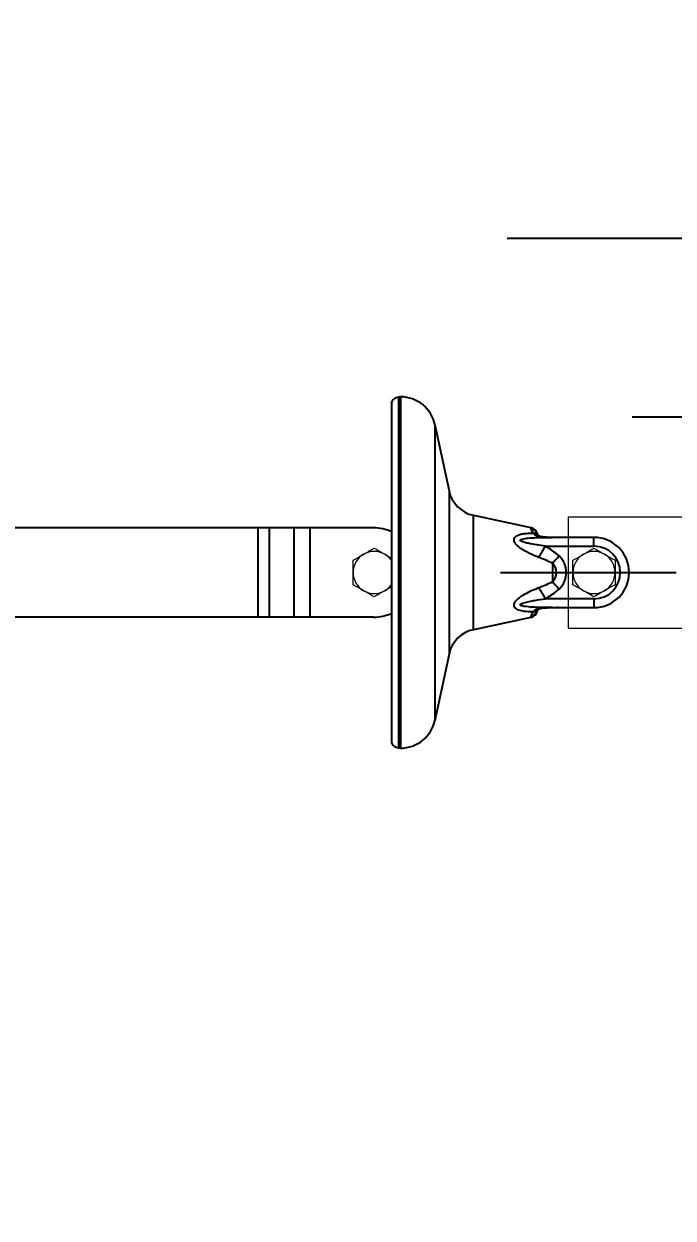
# Model space of a CAD drawing. Header units: millimetres. Extents: x -37020 to 35906, y -101 to 52234.
# Drawn here: x -51.948 to -51.579, y 399.594 to 400.274 of the extents above; entities that cross this region are included whole.
import ezdxf

# ---------------------------------------------------------------- set-up
doc = ezdxf.new("R2010")
doc.units = ezdxf.units.MM
doc.header["$PDMODE"] = 35
doc.header["$PDSIZE"] = 1
doc.linetypes.add('CENTER2', pattern=[28.575, 19.05, -3.175, 3.175, -3.175])
for name, color, linetype in [('0_EJES', 1, 'CENTER2'), ('DIBUJO', 5, 'Continuous'), ('GE-Cotas', 1, 'Continuous'), ('M0_EQUIPOS', 2, 'Continuous'), ('M2_PLBULONES', 2, 'Continuous')]:
    doc.layers.add(name, color=color, linetype=linetype)
doc.styles.add('Romans', font='romans.shx', dxfattribs={"width": 0.8})
doc.dimstyles.new('COTAS GENERAL', dxfattribs={"dimscale": 0.1, "dimtxt": 2.5, "dimasz": 2.5, "dimexe": 1, "dimexo": 1, "dimgap": 1.25, "dimtad": 1, "dimzin": 1, "dimdsep": 46, "dimtxsty": 'Romans', "dimcen": 1, "dimclrd": 2, "dimclre": 1, "dimclrt": 3, "dimaunit": 1, "dimadec": 3, "dimazin": 0, "dimtfac": 1, "dimtix": 1, "dimtmove": 0, "dimatfit": 0, "dimfxl": 1, "dimtolj": 1, "dimarcsym": 0})

# ---------------------------------------------------------------- blocks, each defined once
blk = doc.blocks.new('A$C1BC9721A')
at = {"layer": '0_EJES'}
for p, q in [((310.78, 63.5), (310.78, 0)), ((60.78, 53.24), (60.78, 10.26)), ((560.78, 53.24), (560.78, 10.26)), ((694.33, 31.75), (0, 31.75))]:
    blk.add_line(p, q, dxfattribs=at)
at = {"layer": 'M0_EQUIPOS', "color": 6, "linetype": 'Continuous', "lineweight": 15}
for p, q in [((30.78, 0), (30.78, 63.5)), ((655.78, 63.5), (30.78, 63.5)), ((37.52, 63.5), (37.52, 57.1)), ((97.96, 57.1), (97.96, 63.5)), ((99.24, 0), (99.24, 63.5)), ((522.32, 0), (522.32, 63.5)), ((523.6, 57.1), (523.6, 63.5)), ((584.05, 63.5), (584.05, 57.1)), ((590.78, 0), (590.78, 63.5)), ((655.78, 0), (655.78, 63.5)), ((97.96, 57.1), (37.52, 57.1)), ((523.6, 57.1), (584.05, 57.1)), ((655.78, 0), (30.78, 0)), ((37.52, 0), (37.52, 6.4)), ((97.96, 6.4), (37.52, 6.4)), ((97.96, 6.4), (97.96, 0)), ((523.6, 6.4), (523.6, 0)), ((523.6, 6.4), (584.05, 6.4)), ((584.05, 0), (584.05, 6.4))]:
    blk.add_line(p, q, dxfattribs=at)
at = {"layer": 'M2_PLBULONES', "linetype": 'Continuous'}
for p, q in [((53.85, 43.75), (46.92, 31.75)), ((67.71, 43.75), (53.85, 43.75)), ((74.64, 31.75), (67.71, 43.75)), ((546.92, 31.75), (553.85, 43.75)), ((553.85, 43.75), (567.71, 43.75)), ((567.71, 43.75), (574.64, 31.75)), ((46.92, 31.75), (53.85, 19.75)), ((67.71, 19.75), (74.64, 31.75)), ((553.85, 19.75), (546.92, 31.75)), ((574.64, 31.75), (567.71, 19.75)), ((53.85, 19.75), (67.71, 19.75)), ((567.71, 19.75), (553.85, 19.75))]:
    blk.add_line(p, q, dxfattribs=at)
for centre in [(60.78, 31.75), (560.78, 31.75)]:
    blk.add_circle(centre, 12, dxfattribs=at)
blk = doc.blocks.new('*D317')
at = {"layer": 'Defpoints', "color": 0, "transparency": 16777216}
for p in [(-55.75341, 400.21937), (-56.81508, 399.96187), (-51.29363, 394.16212)]:
    blk.add_point(p, dxfattribs=at)
at = {"layer": 'GE-Cotas', "color": 1, "lineweight": -2, "transparency": 16777216}
for p, q in [((-56.15341, 399.96187), (-55.95341, 400.21937)), ((-55.95341, 400.21937), (-54.98585, 400.21937)), ((-56.76508, 399.96187), (-56.15341, 399.96187))]:
    blk.add_line(p, q, dxfattribs=at)
at = {"layer": 'GE-Cotas', "color": 3, "linetype": 'Continuous', "transparency": 16777216, "insert": (-55.33838, 400.34437), "char_height": 0.125, "attachment_point": 5, "style": 'Romans'}
blk.add_mtext('\\A1;{\\Fsimplex|c0;+ ~}5800', dxfattribs=at)
blk = doc.blocks.new('RIENDA RB')
at = {"layer": '0_EJES'}
blk.add_line((-379.79, 0), (379.79, 0), dxfattribs=at)

msp = doc.modelspace()

# ---------------------------------------------------------------- linework, layer by layer
at = {"layer": 'M0_EQUIPOS', "color": 1}
for p, q in [((-51.7349, 400.06187), (-51.73398, 400.06187)), ((-51.73398, 400.06187), (-51.73398, 399.86187)), ((-51.71441, 400.04602), (-51.71441, 399.87771)), ((-51.7064, 400.0083), (-51.7064, 399.91543)), ((-51.69254, 399.99443), (-51.65993, 399.98749)), ((-51.69254, 399.9293), (-51.69254, 399.99443)), ((-51.81515, 399.98727), (-52.04858, 399.98727)), ((-51.81515, 399.98727), (-51.81515, 399.93647)), ((-51.80881, 399.98727), (-51.81515, 399.98727)), ((-51.80881, 399.98727), (-51.80881, 399.93647)), ((-51.79467, 399.98727), (-51.80881, 399.98727)), ((-51.78565, 399.98727), (-51.79467, 399.98727)), ((-51.79467, 399.98727), (-51.79467, 399.93647)), ((-51.78565, 399.98727), (-51.78565, 399.93647)), ((-51.74938, 399.98727), (-51.78565, 399.98727)), ((-51.65993, 399.98749), (-51.65993, 399.98688)), ((-51.65158, 399.97687), (-51.62398, 399.97687)), ((-51.65073, 399.98208), (-51.64855, 399.98198)), ((-51.65073, 399.98208), (-51.65073, 399.98203)), ((-51.65073, 399.98203), (-51.64855, 399.98196)), ((-51.65072, 399.98209), (-51.64855, 399.98198)), ((-51.64855, 399.98198), (-51.64769, 399.98194)), ((-51.64855, 399.98197), (-51.64855, 399.98196)), ((-51.64855, 399.98196), (-51.64416, 399.98187)), ((-51.62398, 399.98187), (-51.64771, 399.98187)), ((-51.62398, 399.97687), (-51.62398, 399.98187)), ((-51.6476, 399.9672), (-51.6476, 399.95654)), ((-51.62398, 399.94687), (-51.65158, 399.94687)), ((-51.62398, 399.94687), (-51.62398, 399.94187)), ((-51.81515, 399.93647), (-52.04858, 399.93647)), ((-51.80881, 399.93647), (-51.81515, 399.93647)), ((-51.79467, 399.93647), (-51.80881, 399.93647)), ((-51.78565, 399.93647), (-51.79467, 399.93647)), ((-51.74938, 399.93647), (-51.78565, 399.93647)), ((-51.65993, 399.93624), (-51.69254, 399.9293)), ((-51.65993, 399.93685), (-51.65993, 399.93624)), ((-51.64855, 399.94178), (-51.65073, 399.9417)), ((-51.65073, 399.9417), (-51.65073, 399.94166)), ((-51.64416, 399.94187), (-51.64855, 399.94178)), ((-51.64855, 399.94178), (-51.64855, 399.94176)), ((-51.64771, 399.94187), (-51.62398, 399.94187)), ((-51.7064, 399.91543), (-51.71441, 399.87771)), ((-51.73398, 399.86187), (-51.7349, 399.86187))]:
    msp.add_line(p, q, dxfattribs=at)
at = {"layer": 'M0_EQUIPOS', "color": 8}
for p, q in [((-51.71441, 400.04602), (-51.7064, 400.0083)), ((-51.60224, 400.05049), (-50.98502, 400.05049))]:
    msp.add_line(p, q, dxfattribs=at)
at = {"layer": 'M0_EQUIPOS', "color": 1, "flags": 128}
for points in [[(-51.65533, 399.97062), (-51.65489, 399.97136), (-51.65443, 399.97212), (-51.65397, 399.97289), (-51.6535, 399.97367), (-51.65303, 399.97446), (-51.65255, 399.97526), (-51.65207, 399.97606), (-51.65158, 399.97687)], [(-51.6476, 399.9672), (-51.64714, 399.96769), (-51.64668, 399.9682), (-51.64621, 399.9687), (-51.64574, 399.96921), (-51.64527, 399.96973), (-51.6448, 399.97024), (-51.64432, 399.97076), (-51.64385, 399.97128)], [(-51.6476, 399.95654), (-51.64714, 399.95604), (-51.64668, 399.95554), (-51.64621, 399.95503), (-51.64574, 399.95452), (-51.64527, 399.95401), (-51.6448, 399.95349), (-51.64432, 399.95297), (-51.64385, 399.95246)], [(-51.65533, 399.95312), (-51.65489, 399.95237), (-51.65443, 399.95162), (-51.65397, 399.95084), (-51.6535, 399.95006), (-51.65303, 399.94927), (-51.65255, 399.94847), (-51.65207, 399.94767), (-51.65158, 399.94687)]]:
    msp.add_lwpolyline(points, dxfattribs=at)
at = {"layer": 'M0_EQUIPOS', "color": 1}
for centre, radius, start, end in [((-51.73398, 400.04187), 0.02, 11.98678, 90), ((-51.6888, 400.01204), 0.018, 191.98678, 257.98441), ((-51.74938, 399.96187), 0.0254, 65.72914, 90), ((-51.66098, 399.9826), 0.005, 11.5672, 77.98441), ((-51.66092, 399.98201), 0.00497, 22.85376, 78.54383), ((-51.65802, 399.9809), 0.00318, 43.51785, 96.98525), ((-51.64772, 399.98581), 0.00394, 257.89005, 270.13275), ((-51.62398, 399.96187), 0.02, 270, 90), ((-51.62398, 399.96187), 0.015, 270, 90), ((-51.65249, 399.96187), 0.01278, 312.56249, 47.43751), ((-51.65249, 399.96187), 0.00724, 312.56249, 47.43751), ((-51.74938, 399.96187), 0.0254, 270, 294.34984), ((-51.66098, 399.94113), 0.005, 282.01559, 347.66186), ((-51.66092, 399.94172), 0.00497, 281.44622, 337.72373), ((-51.65802, 399.94283), 0.00318, 262.95168, 316.46321), ((-51.6477, 399.93777), 0.00409, 90.09389, 101.88331), ((-51.6888, 399.9117), 0.018, 102.01559, 168.01322), ((-51.73398, 399.88187), 0.02, 270, 348.01322)]:
    msp.add_arc(centre, radius, start, end, dxfattribs=at)
for points, knots in [([(-51.73897, 400.05789), (-51.73891, 400.05837), (-51.73879, 400.05937), (-51.73804, 400.06048), (-51.73721, 400.06119), (-51.73625, 400.06172), (-51.73544, 400.06181), (-51.7349, 400.06187)], [0, 0, 0, 0, 0.225806, 0.480942, 0.614527, 0.747718, 1, 1, 1, 1]), ([(-51.7349, 399.96187), (-51.7349, 399.96514), (-51.7349, 399.97169), (-51.7349, 399.98141), (-51.7349, 399.99094), (-51.7349, 400.0002), (-51.7349, 400.00908), (-51.7349, 400.01751), (-51.7349, 400.02541), (-51.7349, 400.03269), (-51.7349, 400.03929), (-51.7349, 400.04515), (-51.7349, 400.0502), (-51.7349, 400.0544), (-51.7349, 400.05772), (-51.7349, 400.06009), (-51.7349, 400.06159), (-51.7349, 400.06178), (-51.7349, 400.06187)], [0, 0, 0, 0, 0.062501, 0.125002, 0.187502, 0.249998, 0.312502, 0.375001, 0.4375, 0.500002, 0.5625, 0.625, 0.687499, 0.75, 0.812501, 0.875, 0.9375, 1, 1, 1, 1]), ([(-51.73897, 399.86584), (-51.73897, 399.8659), (-51.73897, 399.86602), (-51.73897, 399.86677), (-51.73898, 399.86779), (-51.73898, 399.86898), (-51.73898, 399.87028), (-51.73898, 399.87168), (-51.73898, 399.87321), (-51.73898, 399.87486), (-51.73898, 399.87775), (-51.73898, 399.88235), (-51.73898, 399.8893), (-51.73898, 399.89727), (-51.73898, 399.90616), (-51.73898, 399.91583), (-51.73898, 399.92614), (-51.73898, 399.93696), (-51.73898, 399.94813), (-51.73898, 399.95949), (-51.73898, 399.97088), (-51.73898, 399.98215), (-51.73898, 399.99313), (-51.73898, 400.00367), (-51.73898, 400.01363), (-51.73898, 400.02209), (-51.73898, 400.02915), (-51.73898, 400.03497), (-51.73898, 400.04013), (-51.73898, 400.04384), (-51.73898, 400.04638), (-51.73898, 400.04817), (-51.73898, 400.05005), (-51.73898, 400.05192), (-51.73898, 400.05371), (-51.73898, 400.05531), (-51.73897, 400.05667), (-51.73897, 400.05767), (-51.73897, 400.05782), (-51.73897, 400.05789)], [0, 0, 0, 0, 0.024016, 0.045698, 0.06504, 0.082041, 0.096699, 0.11173, 0.125156, 0.138769, 0.152574, 0.190147, 0.227898, 0.26563, 0.303377, 0.341131, 0.378865, 0.416606, 0.454362, 0.492102, 0.529836, 0.567591, 0.60534, 0.64307, 0.680819, 0.718572, 0.746883, 0.77519, 0.803453, 0.830291, 0.842957, 0.855124, 0.86929, 0.88744, 0.904839, 0.924797, 0.947314, 0.972383, 1, 1, 1, 1]), ([(-51.65841, 399.98406), (-51.65979, 399.98404), (-51.66202, 399.98401), (-51.66495, 399.98366), (-51.66687, 399.98319), (-51.66825, 399.98257), (-51.66913, 399.98192), (-51.66956, 399.98121), (-51.66968, 399.98045), (-51.66957, 399.97978), (-51.66903, 399.97865), (-51.66822, 399.97774), (-51.66668, 399.97637), (-51.66418, 399.97465), (-51.66012, 399.97252), (-51.65693, 399.97125), (-51.65533, 399.97062)], [0, 0, 0, 0, 0.134131, 0.217, 0.299607, 0.343777, 0.387733, 0.429921, 0.446773, 0.483545, 0.505141, 0.577855, 0.594538, 0.694983, 0.847277, 1, 1, 1, 1]), ([(-51.65993, 399.98688), (-51.65984, 399.98651), (-51.65968, 399.98583), (-51.6588, 399.98461), (-51.65841, 399.98406)], [0, 0, 0, 0, 0.547147, 1, 1, 1, 1]), ([(-51.65841, 399.98406), (-51.65805, 399.98372), (-51.65733, 399.98305), (-51.65544, 399.98242), (-51.65316, 399.98213), (-51.65152, 399.98206), (-51.65073, 399.98203)], [0, 0, 0, 0, 0.230021, 0.460721, 0.736558, 1, 1, 1, 1]), ([(-51.65639, 399.98392), (-51.65639, 399.98392), (-51.65641, 399.98395), (-51.6563, 399.98378), (-51.65607, 399.9835), (-51.65582, 399.98322), (-51.65571, 399.98309)], [0, 0, 0, 0, 0.072028, 0.366042, 0.713178, 1, 1, 1, 1]), ([(-51.65158, 399.97687), (-51.65324, 399.97709), (-51.65654, 399.97755), (-51.66065, 399.97827), (-51.66349, 399.97895), (-51.66485, 399.97941), (-51.66548, 399.97972), (-51.66576, 399.97994), (-51.66588, 399.9801), (-51.66591, 399.98025), (-51.66587, 399.98038), (-51.66572, 399.98055), (-51.66514, 399.98086), (-51.66338, 399.98125), (-51.6605, 399.98154), (-51.65505, 399.98183), (-51.65077, 399.98185), (-51.64771, 399.98187)], [0, 0, 0, 0, 0.146869, 0.294047, 0.367547, 0.404331, 0.422759, 0.430633, 0.438578, 0.443363, 0.448137, 0.454928, 0.467693, 0.512513, 0.620088, 0.728863, 1, 1, 1, 1]), ([(-51.65571, 399.9831), (-51.65569, 399.98307), (-51.65564, 399.98302), (-51.65538, 399.98285), (-51.65491, 399.98265), (-51.65416, 399.98244), (-51.65314, 399.98227), (-51.65196, 399.98215), (-51.65113, 399.9821), (-51.65072, 399.98208)], [0, 0, 0, 0, 0.157036, 0.292402, 0.409981, 0.540009, 0.685554, 0.845059, 1, 1, 1, 1]), ([(-51.64385, 399.97128), (-51.64506, 399.9723), (-51.6475, 399.97435), (-51.65022, 399.97603), (-51.65158, 399.97687)], [0, 0, 0, 0, 0.497098, 1, 1, 1, 1]), ([(-51.65533, 399.97062), (-51.65402, 399.97011), (-51.65139, 399.96909), (-51.64886, 399.96783), (-51.6476, 399.9672)], [0, 0, 0, 0, 0.49921, 1, 1, 1, 1]), ([(-51.7349, 399.86187), (-51.7349, 399.86196), (-51.7349, 399.86215), (-51.7349, 399.86364), (-51.7349, 399.86602), (-51.7349, 399.86933), (-51.7349, 399.87353), (-51.7349, 399.87859), (-51.7349, 399.88444), (-51.7349, 399.89104), (-51.7349, 399.89833), (-51.7349, 399.90622), (-51.7349, 399.91465), (-51.7349, 399.92354), (-51.7349, 399.93279), (-51.7349, 399.94233), (-51.7349, 399.95205), (-51.7349, 399.9586), (-51.7349, 399.96187)], [0, 0, 0, 0, 0.0625, 0.125, 0.187501, 0.25, 0.312501, 0.375, 0.4375, 0.500002, 0.5625, 0.624999, 0.687503, 0.750001, 0.812503, 0.874998, 0.937499, 1, 1, 1, 1]), ([(-51.6476, 399.95654), (-51.64885, 399.95591), (-51.65138, 399.95465), (-51.65401, 399.95363), (-51.65533, 399.95312)], [0, 0, 0, 0, 0.498769, 1, 1, 1, 1]), ([(-51.65533, 399.95312), (-51.65606, 399.95283), (-51.65811, 399.95203), (-51.66144, 399.95055), (-51.66454, 399.94883), (-51.66682, 399.94725), (-51.66833, 399.94593), (-51.66936, 399.94458), (-51.66968, 399.9435), (-51.66961, 399.94264), (-51.66928, 399.94204), (-51.66859, 399.94138), (-51.66762, 399.94083), (-51.6656, 399.94019), (-51.66253, 399.93973), (-51.65985, 399.9397), (-51.65841, 399.93968)], [0, 0, 0, 0, 0.069456, 0.196234, 0.322712, 0.383476, 0.443991, 0.506117, 0.543534, 0.566286, 0.610443, 0.628789, 0.683449, 0.738429, 0.859928, 1, 1, 1, 1]), ([(-51.65158, 399.94687), (-51.65023, 399.9477), (-51.64751, 399.94937), (-51.64507, 399.95143), (-51.64385, 399.95246)], [0, 0, 0, 0, 0.497897, 1, 1, 1, 1]), ([(-51.64771, 399.94187), (-51.65102, 399.94189), (-51.656, 399.94191), (-51.66172, 399.94229), (-51.66432, 399.94266), (-51.66539, 399.94301), (-51.66573, 399.94319), (-51.66588, 399.94339), (-51.66591, 399.94352), (-51.66586, 399.94367), (-51.6657, 399.94386), (-51.66509, 399.94425), (-51.6634, 399.94482), (-51.66078, 399.94543), (-51.65666, 399.94617), (-51.65358, 399.94659), (-51.65158, 399.94687)], [0, 0, 0, 0, 0.293836, 0.440817, 0.514443, 0.530742, 0.547208, 0.552651, 0.558169, 0.563004, 0.569967, 0.583328, 0.631374, 0.726336, 0.822151, 1, 1, 1, 1]), ([(-51.65841, 399.93968), (-51.6588, 399.93913), (-51.65968, 399.9379), (-51.65984, 399.93722), (-51.65993, 399.93685)], [0, 0, 0, 0, 0.452885, 1, 1, 1, 1]), ([(-51.65073, 399.9417), (-51.65172, 399.94166), (-51.65349, 399.94159), (-51.65594, 399.9412), (-51.65756, 399.94053), (-51.65818, 399.93991), (-51.65841, 399.93968)], [0, 0, 0, 0, 0.326805, 0.583426, 0.841934, 1, 1, 1, 1]), ([(-51.65572, 399.94064), (-51.65586, 399.94048), (-51.65613, 399.94017), (-51.65636, 399.93986), (-51.65638, 399.93982), (-51.65639, 399.93981)], [0, 0, 0, 0, 0.376695, 0.729247, 1, 1, 1, 1]), ([(-51.65073, 399.94165), (-51.65079, 399.94165), (-51.65133, 399.94163), (-51.65226, 399.94156), (-51.65346, 399.94142), (-51.65442, 399.94124), (-51.65513, 399.94101), (-51.65549, 399.94083), (-51.65568, 399.94069), (-51.6557, 399.94065), (-51.65571, 399.94064)], [0, 0, 0, 0, 0.025879, 0.202341, 0.354354, 0.500108, 0.636108, 0.761288, 0.894588, 1, 1, 1, 1]), ([(-51.64855, 399.94176), (-51.64905, 399.94174), (-51.64978, 399.94171), (-51.65051, 399.94166), (-51.65072, 399.94165)], [0, 0, 0, 0, 0.70041, 1, 1, 1, 1]), ([(-51.64417, 399.94186), (-51.64454, 399.94186), (-51.646, 399.94187), (-51.64746, 399.94179), (-51.64854, 399.94173)], [0, 0, 0, 0, 0.255946, 1, 1, 1, 1]), ([(-51.7349, 399.86187), (-51.73544, 399.86193), (-51.73625, 399.86202), (-51.73721, 399.86255), (-51.73804, 399.86325), (-51.73879, 399.86436), (-51.73891, 399.86537), (-51.73897, 399.86584)], [0, 0, 0, 0, 0.2523126, 0.3854487, 0.5191479, 0.7743156, 1, 1, 1, 1])]:
    msp.add_open_spline(points, degree=3, knots=knots, dxfattribs=at)
at = {"layer": 'M2_PLBULONES', "color": 1, "linetype": 'Continuous', "lineweight": 15}
for centre, start, end in [((-51.74898, 399.96187), 120, 180), ((-51.74898, 399.96187), 60, 120), ((-51.74898, 399.96187), 32.35278, 60), ((-51.62398, 399.96187), 120, 180), ((-51.62398, 399.96187), 60, 120), ((-51.62398, 399.96187), 0, 60), ((-51.74898, 399.96187), 180, 240), ((-51.62398, 399.96187), 180, 240), ((-51.62398, 399.96187), 300, 0), ((-51.74898, 399.96187), 240, 300), ((-51.74898, 399.96187), 300, 327.72063), ((-51.62398, 399.96187), 240, 300)]:
    msp.add_arc(centre, 0.012, start, end, dxfattribs=at)
for points, knots in [([(-51.76098, 399.9688), (-51.76, 399.96936), (-51.75803, 399.97049), (-51.756, 399.97167), (-51.75498, 399.97226)], [0, 0, 0, 0, 0.495444, 1, 1, 1, 1]), ([(-51.75498, 399.97226), (-51.75483, 399.97234), (-51.75376, 399.97297), (-51.75172, 399.97414), (-51.7499, 399.97519), (-51.74898, 399.97572)], [0, 0, 0, 0, 0.070146, 0.530756, 1, 1, 1, 1]), ([(-51.74898, 399.97572), (-51.748, 399.97516), (-51.74603, 399.97403), (-51.744, 399.97285), (-51.74298, 399.97226)], [0, 0, 0, 0, 0.495448, 1, 1, 1, 1]), ([(-51.74298, 399.97226), (-51.74283, 399.97218), (-51.74176, 399.97156), (-51.7404, 399.97077), (-51.73924, 399.9701), (-51.73898, 399.96995)], [0, 0, 0, 0, 0.105712, 0.800977, 1, 1, 1, 1]), ([(-51.63598, 399.9688), (-51.635, 399.96936), (-51.63303, 399.97049), (-51.631, 399.97167), (-51.62998, 399.97226)], [0, 0, 0, 0, 0.495444, 1, 1, 1, 1]), ([(-51.62998, 399.97226), (-51.62983, 399.97234), (-51.62876, 399.97297), (-51.62672, 399.97414), (-51.6249, 399.97519), (-51.62398, 399.97572)], [0, 0, 0, 0, 0.0701458, 0.5307558, 1, 1, 1, 1]), ([(-51.62398, 399.97572), (-51.623, 399.97516), (-51.62103, 399.97403), (-51.619, 399.97285), (-51.61798, 399.97226)], [0, 0, 0, 0, 0.495448, 1, 1, 1, 1]), ([(-51.61798, 399.97226), (-51.61783, 399.97218), (-51.61676, 399.97156), (-51.61473, 399.97038), (-51.6129, 399.96933), (-51.61198, 399.9688)], [0, 0, 0, 0, 0.070055, 0.530806, 1, 1, 1, 1]), ([(-51.76098, 399.96187), (-51.76098, 399.96241), (-51.76098, 399.96476), (-51.76098, 399.96704), (-51.76098, 399.9688)], [0, 0, 0, 0, 0.232325, 1, 1, 1, 1]), ([(-51.63598, 399.96187), (-51.63598, 399.96241), (-51.63598, 399.96476), (-51.63598, 399.96704), (-51.63598, 399.9688)], [0, 0, 0, 0, 0.232325, 1, 1, 1, 1]), ([(-51.61198, 399.9688), (-51.61198, 399.96704), (-51.61198, 399.96476), (-51.61198, 399.96241), (-51.61198, 399.96187)], [0, 0, 0, 0, 0.767675, 1, 1, 1, 1]), ([(-51.76098, 399.95494), (-51.76098, 399.95542), (-51.76098, 399.95678), (-51.76098, 399.95909), (-51.76098, 399.96094), (-51.76098, 399.96187)], [0, 0, 0, 0, 0.211454, 0.603081, 1, 1, 1, 1]), ([(-51.63598, 399.95494), (-51.63598, 399.95542), (-51.63598, 399.95678), (-51.63598, 399.95909), (-51.63598, 399.96094), (-51.63598, 399.96187)], [0, 0, 0, 0, 0.211454, 0.603081, 1, 1, 1, 1]), ([(-51.61198, 399.96187), (-51.61198, 399.96095), (-51.61198, 399.9591), (-51.61198, 399.95679), (-51.61198, 399.95542), (-51.61198, 399.95494)], [0, 0, 0, 0, 0.3913226, 0.7885467, 1, 1, 1, 1]), ([(-51.75498, 399.95148), (-51.75512, 399.95156), (-51.7562, 399.95218), (-51.75822, 399.95335), (-51.76005, 399.95441), (-51.76098, 399.95494)], [0, 0, 0, 0, 0.070083, 0.530791, 1, 1, 1, 1]), ([(-51.74898, 399.94801), (-51.74995, 399.94857), (-51.75192, 399.94971), (-51.75395, 399.95088), (-51.75498, 399.95148)], [0, 0, 0, 0, 0.495444, 1, 1, 1, 1]), ([(-51.74298, 399.95148), (-51.74312, 399.95139), (-51.7442, 399.95077), (-51.74623, 399.9496), (-51.74805, 399.94854), (-51.74898, 399.94801)], [0, 0, 0, 0, 0.0700826, 0.5308196, 1, 1, 1, 1]), ([(-51.73898, 399.95379), (-51.73929, 399.9536), (-51.7406, 399.95285), (-51.74195, 399.95207), (-51.74298, 399.95148)], [0, 0, 0, 0, 0.23891, 1, 1, 1, 1]), ([(-51.62998, 399.95148), (-51.63012, 399.95156), (-51.6312, 399.95218), (-51.63322, 399.95335), (-51.63505, 399.95441), (-51.63598, 399.95494)], [0, 0, 0, 0, 0.0700826, 0.5307907, 1, 1, 1, 1]), ([(-51.62398, 399.94801), (-51.62495, 399.94857), (-51.62692, 399.94971), (-51.62895, 399.95088), (-51.62998, 399.95148)], [0, 0, 0, 0, 0.495444, 1, 1, 1, 1]), ([(-51.61798, 399.95148), (-51.61812, 399.95139), (-51.6192, 399.95077), (-51.62123, 399.9496), (-51.62305, 399.94854), (-51.62398, 399.94801)], [0, 0, 0, 0, 0.0700826, 0.5308196, 1, 1, 1, 1]), ([(-51.61198, 399.95494), (-51.61295, 399.95438), (-51.61492, 399.95324), (-51.61695, 399.95207), (-51.61798, 399.95148)], [0, 0, 0, 0, 0.4954292, 1, 1, 1, 1])]:
    msp.add_open_spline(points, degree=3, knots=knots, dxfattribs=at)

# ---------------------------------------------------------------- block references
at = {"layer": 'DIBUJO', "xscale": 0.001000000000001222, "yscale": 0.001000000000001222, "zscale": 0.001000000000001222, "rotation": 180}
msp.add_blockref('A$C1BC9721A', (-50.98285, 399.99362), dxfattribs=at)
at = {"layer": 'M0_EQUIPOS', "xscale": 0.001, "yscale": 0.001, "zscale": 0.001}
msp.add_blockref('RIENDA RB', (-51.29363, 400.15225), dxfattribs=at)

# ---------------------------------------------------------------- dimensions: what is measured, and where the dimension line sits
at = {"layer": 'GE-Cotas'}
dim = msp.add_ordinate_dim(feature_location=(-56.81508, 399.96187), offset=(1.06167, 0.2575), dtype=0, origin=(-51.29363, 394.16212), text='{\\Fsimplex|c0;+ ~}<>', dimstyle='COTAS GENERAL', override={"dimscale": 0.05, "dimasz": 2, "dimdec": 0, "dimlfac": 1000, "dimdsep": 44}, dxfattribs=at)
dim.commit()
dim.dimension.update_dxf_attribs({"geometry": '*D317', "text_midpoint": (-55.33838, 400.34437)})

doc.saveas('drawing.dxf')
